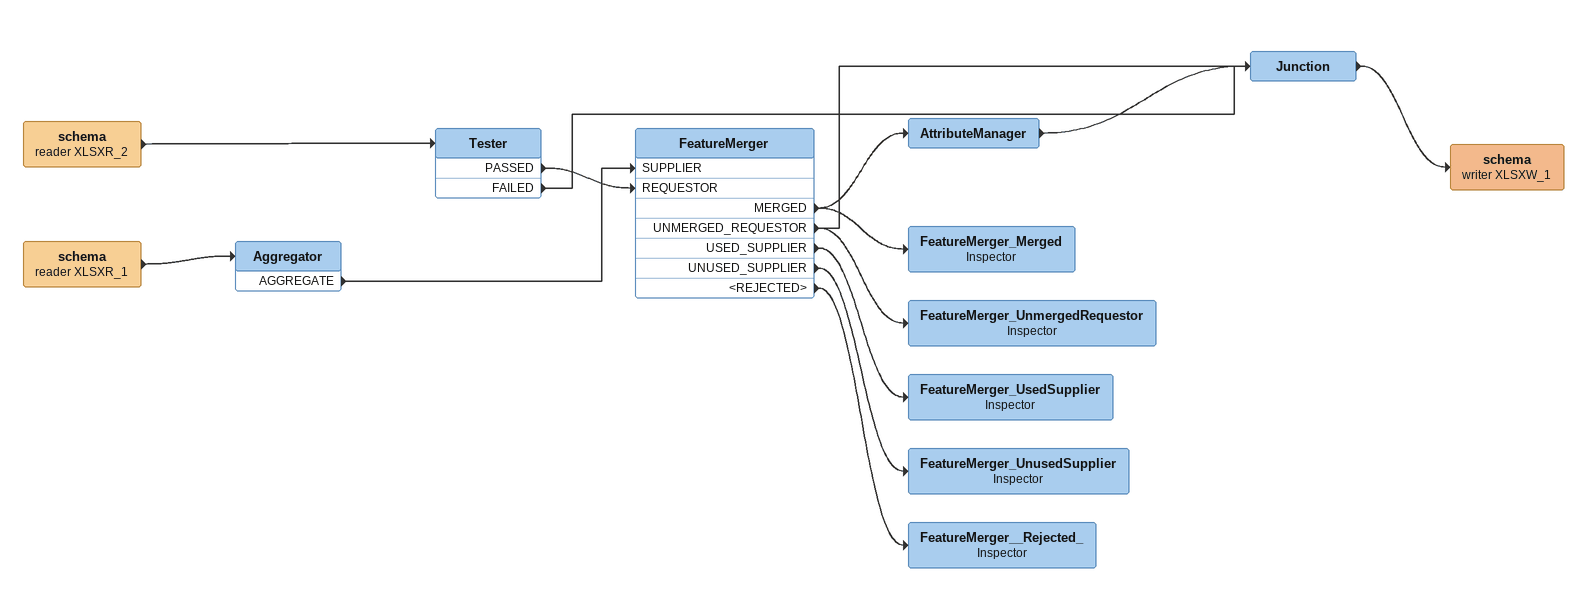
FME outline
schema (reader XLSXR_2)
    -> Tester
Tester
    PASSED -> FeatureMerger [REQUESTOR]
    FAILED -> Junction
schema (reader XLSXR_1)
    -> Aggregator
Aggregator
    AGGREGATE -> FeatureMerger [SUPPLIER]
FeatureMerger
    MERGED -> FeatureMerger_Merged
    MERGED -> AttributeManager
    UNMERGED_REQUESTOR -> FeatureMerger_UnmergedRequestor
    UNMERGED_REQUESTOR -> Junction
    USED_SUPPLIER -> FeatureMerger_UsedSupplier
    UNUSED_SUPPLIER -> FeatureMerger_UnusedSupplier
    <REJECTED> -> FeatureMerger__Rejected_
AttributeManager
    -> Junction
Junction
    -> schema (writer XLSXW_1)
schema (writer XLSXW_1)
FeatureMerger_Merged: Inspector
FeatureMerger_UnmergedRequestor: Inspector
FeatureMerger_UsedSupplier: Inspector
FeatureMerger_UnusedSupplier: Inspector
FeatureMerger__Rejected_: Inspector
